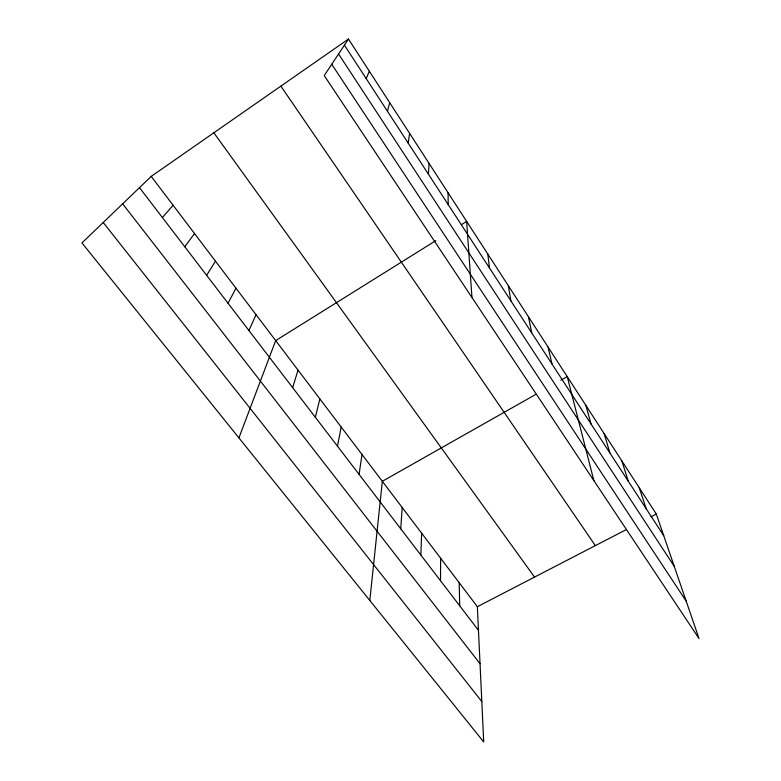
<?xml version="1.0" encoding="UTF-8"?>
<svg xmlns="http://www.w3.org/2000/svg" width="781" height="781" viewBox="0 0 781 781"><rect width="100%" height="100%" fill="white"/><g stroke="black" fill="none" stroke-linecap="round" stroke-linejoin="round"><path stroke-width="1.17" d="M440.504 580.722L440.621 558.22M420.861 555.076L421.623 533.159M428.447 174.231L429.052 163.375M400.751 528.815L402.205 507.533M369.813 600.472L382.329 481.311L535.415 394.63M408.19 143.118L409.595 133.366M359.084 474.389L361.993 454.483M337.48 446.185L341.18 427.022M315.348 417.269L319.868 398.896M387.454 111.253L389.699 102.653M292.65 387.64L298.039 370.096M238.927 437.887L275.683 340.594L435.769 240.685M366.201 78.608L369.335 71.227M248.934 330.539L256.041 314.684M228.023 303.233L235.979 288.209M206.643 275.312L215.478 261.166M348.482 39.05L324.232 75.581L699.044 638.594L656.304 514.074L348.482 39.05L151.221 176.389L81.956 242.92L483.712 741.95L477.357 606.691L151.221 176.389M184.775 246.757L194.528 233.529M162.409 217.538L173.118 205.276M461.503 224.616L466.647 221.404L471.958 297.483M560.865 380.21L567.231 376.608L593.872 480.618M477.357 606.691L625.581 529.967M651.003 516.807L656.304 514.074M103.219 222.497L481.818 701.533M122.656 203.831L480.042 663.743M139.506 187.645L478.47 630.306M213.848 132.79L534.546 577.091M280.867 86.125L595.356 545.616M331.749 64.267L686.187 601.145M338.563 53.996L674.237 566.313M344.431 45.161L663.704 535.639M639.307 487.852L646.199 508.753M621.92 461.015L628.275 481.213M604.123 433.553L609.912 453M585.896 405.417L591.09 424.093M548.096 347.096L552.011 364.053M528.493 316.842L531.715 332.872M508.402 285.836L510.881 300.87M487.793 254.03L489.502 268.029M459.189 582.724L459.706 605.792M448.06 192.722L448.226 204.612"/></g></svg>
